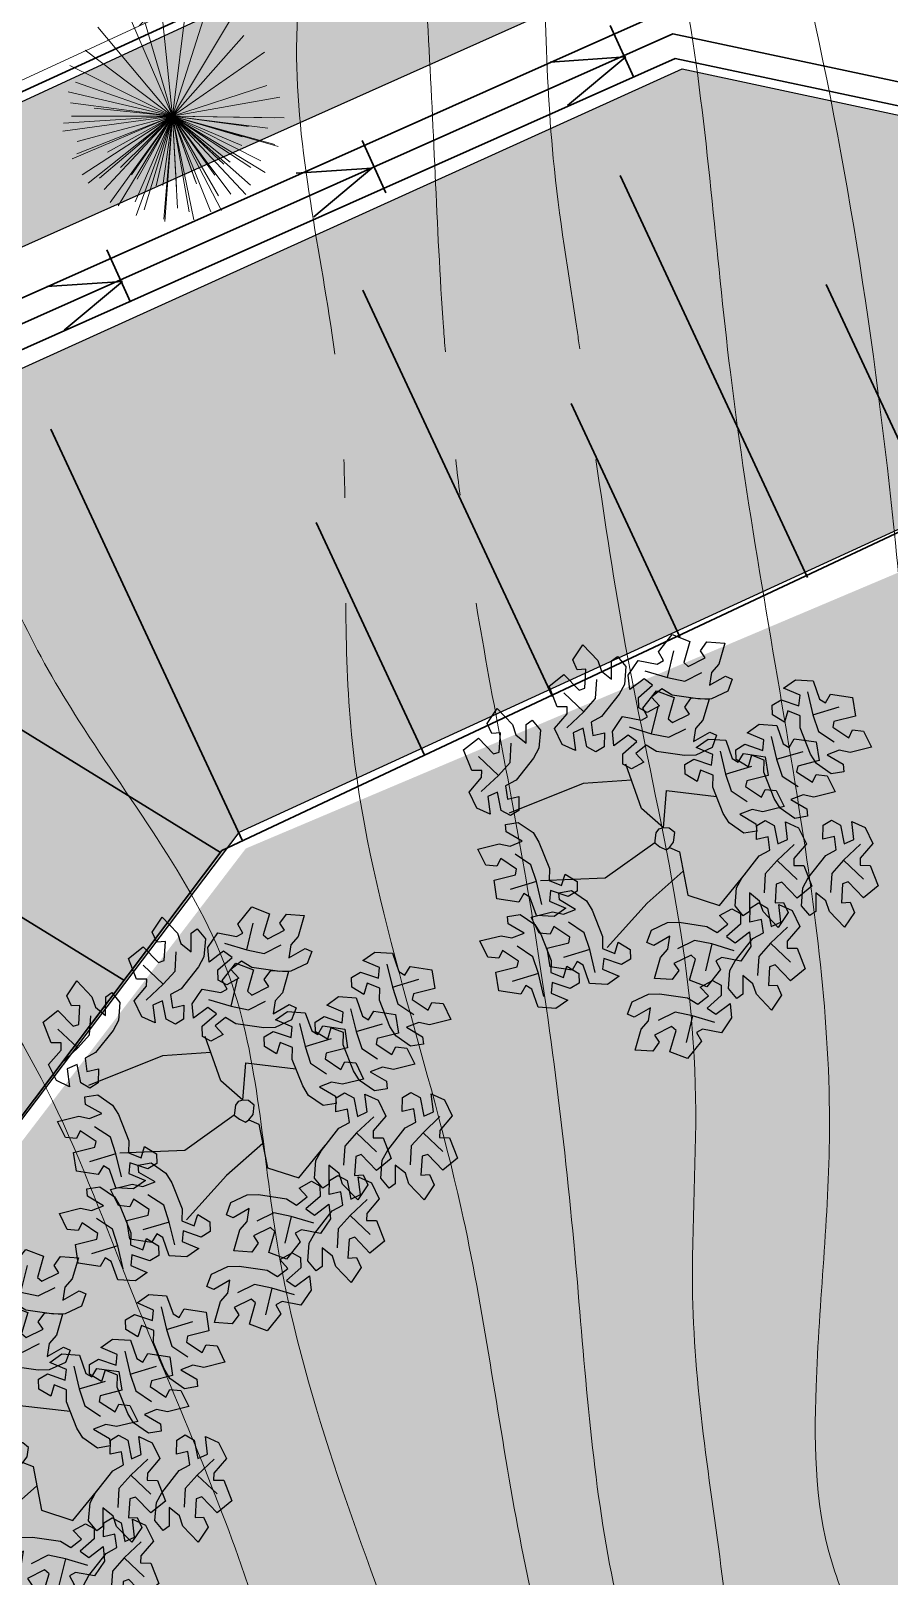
# Model space of a CAD drawing. Header units: millimetres. Extents: x 5637 to 6048, y 3385 to 3927.
# Drawn here: x 5953.63 to 5962.78, y 3549.55 to 3566.01 of the extents above; entities that cross this region are included whole.
import ezdxf

# ---------------------------------------------------------------- set-up
doc = ezdxf.new("R2010")
doc.units = ezdxf.units.MM
doc.layers.add('Contour Lines', color=253, linetype='Continuous')
doc.layers.add('dr', color=7, linetype='Continuous', lineweight=30, true_color=0x424d8a)
for name, color, linetype, lineweight in [('hatch', 253, 'Continuous', 13), ('project gr', 250, 'Continuous', 30), ('road', 19, 'Continuous', 30), ('trees new', 7, 'Continuous', 20)]:
    doc.layers.add(name, color=color, linetype=linetype, lineweight=lineweight)
doc.layers.add('plants1', color=7, linetype='Continuous', true_color=0x89ee5d)
doc.styles.get("Standard").update_dxf_attribs({"font": 'arial.ttf'})
pattern_1 = [(45, (2816.3681, -1263.7476), (-0.265165043, 0.265165043), []), (135, (2816.3681, -1263.7476), (-0.79549513, 0.265165043), [0.9375, -0.5625])]

# ---------------------------------------------------------------- blocks, each defined once
blk = doc.blocks.new('212')
at = {"color": 48, "linetype": 'Continuous'}
for p, q in [((2813.16, 4856.989), (2813.307, 4857.173)), ((2813.307, 4857.173), (2813.495, 4857.1)), ((2812.246, 4856.905), (2812.352, 4857.064)), ((2812.352, 4857.064), (2812.514, 4856.895)), ((2813.255, 4856.716), (2813.323, 4857.001)), ((2813.495, 4857.1), (2813.43, 4856.875)), ((2813.608, 4857), (2813.677, 4857.096)), ((2813.658, 4856.924), (2813.608, 4857)), ((2813.677, 4857.096), (2813.867, 4857.083)), ((2813.867, 4857.083), (2813.802, 4856.858)), ((2812.295, 4856.797), (2812.246, 4856.905)), ((2812.514, 4856.895), (2812.551, 4856.783)), ((2812.66, 4856.894), (2812.725, 4856.94)), ((2812.66, 4856.696), (2812.66, 4856.894)), ((2812.725, 4856.94), (2812.813, 4856.833)), ((2812.813, 4856.833), (2812.797, 4856.642)), ((2812.838, 4856.74), (2812.944, 4856.897)), ((2812.944, 4856.897), (2813.146, 4856.859)), ((2813.146, 4856.859), (2813.212, 4856.895)), ((2813.212, 4856.895), (2813.16, 4856.989)), ((2813.16, 4856.989), (2813.16, 4856.989)), ((2813.43, 4856.875), (2813.477, 4856.833)), ((2813.477, 4856.833), (2813.658, 4856.924)), ((2813.802, 4856.858), (2813.724, 4856.77)), ((2811.994, 4856.623), (2812.151, 4856.749)), ((2812.151, 4856.749), (2812.314, 4856.581)), ((2812.386, 4856.803), (2812.295, 4856.797)), ((2812.374, 4856.601), (2812.386, 4856.803)), ((2812.49, 4856.49), (2812.502, 4856.693)), ((2812.551, 4856.783), (2812.66, 4856.696)), ((2812.853, 4856.586), (2812.838, 4856.74)), ((2813.006, 4856.701), (2812.853, 4856.586)), ((2813.098, 4856.635), (2813.006, 4856.701)), ((2813.015, 4856.787), (2813.255, 4856.716)), ((2813.255, 4856.716), (2813.44, 4856.678)), ((2813.44, 4856.678), (2813.621, 4856.768)), ((2813.724, 4856.77), (2813.703, 4856.632)), ((2813.703, 4856.632), (2813.875, 4856.731)), ((2813.875, 4856.731), (2813.947, 4856.699)), ((2813.947, 4856.699), (2813.899, 4856.569)), ((2814.492, 4856.602), (2814.619, 4856.692)), ((2814.619, 4856.692), (2814.808, 4856.679)), ((2814.808, 4856.679), (2814.876, 4856.485)), ((2812.08, 4856.404), (2811.994, 4856.623)), ((2812.364, 4856.35), (2812.151, 4856.551)), ((2812.314, 4856.581), (2812.374, 4856.601)), ((2812.74, 4856.536), (2812.554, 4856.3)), ((2812.797, 4856.642), (2812.74, 4856.536)), ((2812.947, 4856.502), (2813.098, 4856.635)), ((2812.949, 4856.391), (2812.947, 4856.502)), ((2812.947, 4856.502), (2812.947, 4856.502)), ((2812.992, 4856.389), (2813.139, 4856.573)), ((2813.197, 4856.594), (2813.085, 4856.506)), ((2813.085, 4856.506), (2813.171, 4856.413)), ((2813.139, 4856.573), (2813.327, 4856.501)), ((2813.307, 4856.527), (2813.197, 4856.594)), ((2813.327, 4856.501), (2813.262, 4856.276)), ((2813.605, 4856.484), (2813.307, 4856.527)), ((2813.899, 4856.569), (2813.725, 4856.487)), ((2814.669, 4856.527), (2814.492, 4856.602)), ((2814.658, 4856.414), (2814.669, 4856.527)), ((2814.748, 4856.562), (2814.806, 4856.319)), ((2814.94, 4856.446), (2814.995, 4856.538)), ((2814.995, 4856.538), (2814.995, 4856.538)), ((2814.995, 4856.538), (2815.228, 4856.503)), ((2815.228, 4856.503), (2815.259, 4856.304)), ((2811.335, 4856.226), (2811.441, 4856.385)), ((2811.441, 4856.385), (2811.603, 4856.216)), ((2812.187, 4856.402), (2812.08, 4856.404)), ((2812.08, 4856.404), (2812.08, 4856.404)), ((2812.182, 4856.178), (2812.364, 4856.35)), ((2812.186, 4856.327), (2812.187, 4856.402)), ((2812.364, 4856.35), (2812.49, 4856.49)), ((2813.04, 4856.341), (2812.949, 4856.391)), ((2813.044, 4856.296), (2812.992, 4856.389)), ((2812.992, 4856.389), (2812.992, 4856.389)), ((2813.171, 4856.413), (2813.04, 4856.341)), ((2813.087, 4856.116), (2813.155, 4856.402)), ((2813.44, 4856.4), (2813.509, 4856.497)), ((2813.49, 4856.324), (2813.44, 4856.4)), ((2813.509, 4856.497), (2813.699, 4856.484)), ((2813.725, 4856.487), (2813.605, 4856.484)), ((2813.699, 4856.484), (2813.634, 4856.259)), ((2814.371, 4856.422), (2814.467, 4856.479)), ((2814.374, 4856.318), (2814.371, 4856.422)), ((2814.467, 4856.479), (2814.467, 4856.479)), ((2814.467, 4856.479), (2814.658, 4856.414)), ((2814.539, 4856.361), (2814.502, 4856.24)), ((2814.672, 4856.308), (2814.539, 4856.361)), ((2814.806, 4856.319), (2815.087, 4856.403)), ((2814.876, 4856.485), (2814.94, 4856.446)), ((2811.384, 4856.118), (2811.335, 4856.226)), ((2811.603, 4856.216), (2811.64, 4856.104)), ((2811.749, 4856.017), (2811.75, 4856.215)), ((2811.75, 4856.215), (2811.814, 4856.261)), ((2811.814, 4856.261), (2811.902, 4856.154)), ((2812.052, 4856.172), (2812.186, 4856.327)), ((2812.135, 4856.001), (2812.052, 4856.172)), ((2812.356, 4856.174), (2812.252, 4856.127)), ((2812.395, 4855.976), (2812.356, 4856.174)), ((2812.554, 4856.3), (2812.441, 4856.239)), ((2812.441, 4856.239), (2812.461, 4856.097)), ((2812.671, 4856.141), (2812.777, 4856.298)), ((2812.777, 4856.298), (2812.979, 4856.26)), ((2812.847, 4856.188), (2813.087, 4856.116)), ((2812.979, 4856.26), (2813.044, 4856.296)), ((2813.262, 4856.276), (2813.309, 4856.234)), ((2813.309, 4856.234), (2813.49, 4856.324)), ((2813.556, 4856.171), (2813.535, 4856.033)), ((2813.634, 4856.259), (2813.556, 4856.171)), ((2814.106, 4856.127), (2814.232, 4856.217)), ((2814.232, 4856.217), (2814.421, 4856.204)), ((2814.502, 4856.24), (2814.374, 4856.318)), ((2814.421, 4856.204), (2814.489, 4856.01)), ((2814.669, 4856.18), (2814.672, 4856.308)), ((2814.78, 4855.9), (2814.669, 4856.18)), ((2814.806, 4856.319), (2814.865, 4856.14)), ((2815.031, 4856.247), (2815.019, 4856.186)), ((2815.019, 4856.186), (2815.188, 4856.074)), ((2815.259, 4856.304), (2815.031, 4856.247)), ((2811.083, 4855.944), (2811.24, 4856.07)), ((2811.24, 4856.07), (2811.403, 4855.901)), ((2811.475, 4856.124), (2811.384, 4856.118)), ((2811.463, 4855.921), (2811.475, 4856.124)), ((2811.579, 4855.811), (2811.591, 4856.014)), ((2811.64, 4856.104), (2811.749, 4856.017)), ((2811.902, 4856.154), (2811.886, 4855.963)), ((2812.252, 4856.127), (2812.276, 4855.937)), ((2812.461, 4856.097), (2812.584, 4856.126)), ((2812.584, 4856.126), (2812.581, 4855.976)), ((2812.685, 4855.986), (2812.671, 4856.141)), ((2812.838, 4856.102), (2812.685, 4855.986)), ((2812.779, 4855.903), (2812.931, 4856.035)), ((2812.931, 4856.035), (2812.838, 4856.102)), ((2813.087, 4856.116), (2813.272, 4856.078)), ((2813.272, 4856.078), (2813.453, 4856.169)), ((2813.535, 4856.033), (2813.707, 4856.132)), ((2813.562, 4855.969), (2813.689, 4856.059)), ((2813.689, 4856.059), (2813.878, 4856.046)), ((2813.707, 4856.132), (2813.779, 4856.099)), ((2813.779, 4856.099), (2813.731, 4855.969)), ((2813.878, 4856.046), (2813.946, 4855.852)), ((2814.282, 4856.052), (2814.106, 4856.127)), ((2814.271, 4855.939), (2814.282, 4856.052)), ((2814.361, 4856.087), (2814.419, 4855.844)), ((2814.489, 4856.01), (2814.553, 4855.971)), ((2814.553, 4855.971), (2814.608, 4856.063)), ((2814.608, 4856.063), (2814.608, 4856.063)), ((2814.608, 4856.063), (2814.841, 4856.028)), ((2814.841, 4856.028), (2814.872, 4855.829)), ((2814.865, 4856.14), (2815.034, 4856.028)), ((2815.188, 4856.074), (2815.228, 4856.156)), ((2815.228, 4856.156), (2815.346, 4856.144)), ((2815.346, 4856.144), (2815.43, 4855.972)), ((2811.169, 4855.725), (2811.083, 4855.944)), ((2811.453, 4855.67), (2811.24, 4855.872)), ((2811.403, 4855.901), (2811.463, 4855.921)), ((2811.829, 4855.857), (2811.643, 4855.621)), ((2811.886, 4855.963), (2811.829, 4855.857)), ((2812.276, 4855.937), (2812.135, 4856.001)), ((2812.493, 4855.922), (2812.395, 4855.976)), ((2812.395, 4855.976), (2812.395, 4855.976)), ((2812.581, 4855.976), (2812.493, 4855.922)), ((2812.781, 4855.791), (2812.779, 4855.903)), ((2812.779, 4855.903), (2812.779, 4855.903)), ((2813.029, 4855.995), (2812.917, 4855.906)), ((2812.917, 4855.906), (2813.003, 4855.814)), ((2813.139, 4855.928), (2813.029, 4855.995)), ((2813.437, 4855.885), (2813.139, 4855.928)), ((2813.557, 4855.888), (2813.437, 4855.885)), ((2813.441, 4855.789), (2813.537, 4855.846)), ((2813.537, 4855.846), (2813.537, 4855.846)), ((2813.537, 4855.846), (2813.727, 4855.781)), ((2813.731, 4855.969), (2813.557, 4855.888)), ((2813.739, 4855.894), (2813.562, 4855.969)), ((2813.727, 4855.781), (2813.739, 4855.894)), ((2813.818, 4855.929), (2813.876, 4855.686)), ((2813.946, 4855.852), (2814.01, 4855.813)), ((2813.985, 4855.946), (2814.08, 4856.004)), ((2813.987, 4855.843), (2813.985, 4855.946)), ((2814.115, 4855.765), (2813.987, 4855.843)), ((2814.01, 4855.813), (2814.065, 4855.905)), ((2814.065, 4855.905), (2814.065, 4855.905)), ((2814.065, 4855.905), (2814.298, 4855.87)), ((2814.08, 4856.004), (2814.08, 4856.004)), ((2814.08, 4856.004), (2814.271, 4855.939)), ((2814.152, 4855.886), (2814.115, 4855.765)), ((2814.285, 4855.833), (2814.152, 4855.886)), ((2814.298, 4855.87), (2814.329, 4855.671)), ((2814.419, 4855.844), (2814.701, 4855.928)), ((2814.419, 4855.844), (2814.479, 4855.665)), ((2814.843, 4855.798), (2814.78, 4855.9)), ((2815.088, 4855.94), (2814.958, 4855.89)), ((2814.958, 4855.89), (2815.129, 4855.79)), ((2815.203, 4855.916), (2815.088, 4855.94)), ((2815.43, 4855.972), (2815.203, 4855.916)), ((2811.276, 4855.723), (2811.169, 4855.725)), ((2811.169, 4855.725), (2811.169, 4855.725)), ((2811.275, 4855.648), (2811.276, 4855.723)), ((2811.453, 4855.67), (2811.579, 4855.811)), ((2812.872, 4855.742), (2812.781, 4855.791)), ((2812.978, 4855.318), (2812.811, 4855.791)), ((2813.003, 4855.814), (2812.872, 4855.742)), ((2813.444, 4855.685), (2813.441, 4855.789)), ((2813.572, 4855.607), (2813.444, 4855.685)), ((2813.609, 4855.728), (2813.572, 4855.607)), ((2813.742, 4855.675), (2813.609, 4855.728)), ((2813.876, 4855.686), (2814.157, 4855.77)), ((2813.876, 4855.686), (2813.935, 4855.507)), ((2814.282, 4855.705), (2814.285, 4855.833)), ((2814.393, 4855.425), (2814.282, 4855.705)), ((2814.645, 4855.772), (2814.632, 4855.711)), ((2814.632, 4855.711), (2814.801, 4855.599)), ((2814.872, 4855.829), (2814.645, 4855.772)), ((2814.801, 4855.599), (2814.842, 4855.681)), ((2814.842, 4855.681), (2814.959, 4855.669)), ((2815, 4855.688), (2814.843, 4855.798)), ((2815.137, 4855.711), (2815, 4855.688)), ((2815.129, 4855.79), (2815.137, 4855.711)), ((2811.141, 4855.492), (2811.275, 4855.648)), ((2811.271, 4855.499), (2811.453, 4855.67)), ((2811.643, 4855.621), (2811.53, 4855.56)), ((2811.53, 4855.56), (2811.55, 4855.418)), ((2812.357, 4855.587), (2811.568, 4855.27)), ((2812.872, 4855.62), (2812.357, 4855.587)), ((2813.739, 4855.547), (2813.742, 4855.675)), ((2813.85, 4855.267), (2813.739, 4855.547)), ((2814.101, 4855.614), (2814.089, 4855.553)), ((2814.089, 4855.553), (2814.258, 4855.441)), ((2814.329, 4855.671), (2814.101, 4855.614)), ((2814.258, 4855.441), (2814.298, 4855.523)), ((2814.298, 4855.523), (2814.416, 4855.511)), ((2814.416, 4855.511), (2814.5, 4855.339)), ((2814.479, 4855.665), (2814.648, 4855.553)), ((2814.959, 4855.669), (2815.044, 4855.497)), ((2811.224, 4855.322), (2811.141, 4855.492)), ((2811.445, 4855.494), (2811.341, 4855.448)), ((2811.341, 4855.448), (2811.365, 4855.257)), ((2811.484, 4855.297), (2811.445, 4855.494)), ((2811.55, 4855.418), (2811.673, 4855.447)), ((2811.673, 4855.447), (2811.67, 4855.297)), ((2813.213, 4855.112), (2813.244, 4855.51)), ((2813.244, 4855.51), (2813.778, 4855.448)), ((2813.935, 4855.507), (2814.104, 4855.395)), ((2814.456, 4855.323), (2814.393, 4855.425)), ((2814.701, 4855.465), (2814.571, 4855.415)), ((2814.571, 4855.415), (2814.743, 4855.315)), ((2814.817, 4855.441), (2814.701, 4855.465)), ((2815.044, 4855.497), (2814.817, 4855.441)), ((2811.365, 4855.257), (2811.224, 4855.322)), ((2811.582, 4855.243), (2811.484, 4855.297)), ((2811.484, 4855.297), (2811.484, 4855.297)), ((2811.67, 4855.297), (2811.582, 4855.243)), ((2813.913, 4855.165), (2813.85, 4855.267)), ((2814.158, 4855.307), (2814.028, 4855.257)), ((2814.028, 4855.257), (2814.199, 4855.157)), ((2814.273, 4855.284), (2814.158, 4855.307)), ((2814.208, 4855.138), (2814.296, 4855.192)), ((2814.5, 4855.339), (2814.273, 4855.284)), ((2814.296, 4855.192), (2814.394, 4855.138)), ((2814.614, 4855.213), (2814.456, 4855.323)), ((2814.75, 4855.236), (2814.614, 4855.213)), ((2814.743, 4855.315), (2814.75, 4855.236)), ((2814.915, 4855.141), (2815.004, 4855.195)), ((2815.004, 4855.195), (2815.101, 4855.141)), ((2811.529, 4855.148), (2811.665, 4855.171)), ((2811.536, 4855.069), (2811.529, 4855.148)), ((2811.708, 4854.97), (2811.536, 4855.069)), ((2811.665, 4855.171), (2811.823, 4855.062)), ((2811.823, 4855.062), (2811.886, 4854.959)), ((2813.133, 4855.059), (2813.122, 4854.977)), ((2813.162, 4855.099), (2813.133, 4855.059)), ((2813.213, 4855.112), (2813.162, 4855.099)), ((2813.274, 4855.111), (2813.213, 4855.112)), ((2813.334, 4855.062), (2813.274, 4855.111)), ((2813.321, 4854.962), (2813.334, 4855.062)), ((2814.07, 4855.055), (2813.913, 4855.165)), ((2814.207, 4855.079), (2814.07, 4855.055)), ((2814.199, 4855.157), (2814.207, 4855.079)), ((2814.205, 4854.989), (2814.208, 4855.138)), ((2814.328, 4855.017), (2814.205, 4854.989)), ((2814.348, 4854.876), (2814.328, 4855.017)), ((2814.394, 4855.138), (2814.394, 4855.138)), ((2814.394, 4855.138), (2814.433, 4854.941)), ((2814.537, 4854.988), (2814.513, 4855.178)), ((2814.513, 4855.178), (2814.654, 4855.113)), ((2814.654, 4855.113), (2814.737, 4854.943)), ((2814.912, 4854.991), (2814.915, 4855.141)), ((2815.035, 4855.02), (2814.912, 4854.991)), ((2815.056, 4854.878), (2815.035, 4855.02)), ((2815.101, 4855.141), (2815.101, 4855.141)), ((2815.101, 4855.141), (2815.14, 4854.943)), ((2815.244, 4854.99), (2815.221, 4855.18)), ((2815.221, 4855.18), (2815.362, 4855.116)), ((2815.362, 4855.116), (2815.445, 4854.945)), ((2811.235, 4854.887), (2811.463, 4854.943)), ((2811.32, 4854.715), (2811.235, 4854.887)), ((2811.463, 4854.943), (2811.578, 4854.919)), ((2811.578, 4854.919), (2811.708, 4854.97)), ((2811.886, 4854.959), (2811.997, 4854.679)), ((2813.121, 4854.953), (2812.593, 4854.577)), ((2813.122, 4854.977), (2813.121, 4854.953)), ((2813.121, 4854.953), (2813.175, 4854.911)), ((2813.175, 4854.911), (2813.241, 4854.88)), ((2813.241, 4854.88), (2813.276, 4854.903)), ((2813.276, 4854.903), (2813.321, 4854.962)), ((2813.276, 4854.903), (2813.384, 4854.859)), ((2813.384, 4854.859), (2813.474, 4854.394)), ((2814.235, 4854.814), (2814.348, 4854.876)), ((2814.607, 4854.937), (2814.425, 4854.765)), ((2814.433, 4854.941), (2814.537, 4854.988)), ((2814.737, 4854.943), (2814.603, 4854.787)), ((2814.943, 4854.817), (2815.056, 4854.878)), ((2815.314, 4854.939), (2815.133, 4854.767)), ((2815.14, 4854.943), (2815.244, 4854.99)), ((2815.445, 4854.945), (2815.311, 4854.789)), ((2811.438, 4854.704), (2811.32, 4854.715)), ((2811.478, 4854.785), (2811.438, 4854.704)), ((2811.647, 4854.674), (2811.478, 4854.785)), ((2811.801, 4854.719), (2811.632, 4854.831)), ((2811.86, 4854.54), (2811.801, 4854.719)), ((2814.049, 4854.578), (2814.235, 4854.814)), ((2814.425, 4854.765), (2814.299, 4854.624)), ((2814.425, 4854.765), (2814.638, 4854.563)), ((2814.603, 4854.787), (2814.602, 4854.712)), ((2814.602, 4854.712), (2814.709, 4854.711)), ((2814.709, 4854.711), (2814.709, 4854.711)), ((2814.709, 4854.711), (2814.795, 4854.491)), ((2814.757, 4854.58), (2814.943, 4854.817)), ((2815.133, 4854.767), (2815.007, 4854.626)), ((2815.133, 4854.767), (2815.345, 4854.566)), ((2815.311, 4854.789), (2815.309, 4854.715)), ((2815.309, 4854.715), (2815.416, 4854.713)), ((2815.416, 4854.713), (2815.416, 4854.713)), ((2815.416, 4854.713), (2815.502, 4854.494)), ((2811.407, 4854.556), (2811.635, 4854.612)), ((2811.438, 4854.357), (2811.407, 4854.556)), ((2811.86, 4854.54), (2811.579, 4854.456)), ((2811.635, 4854.612), (2811.647, 4854.674)), ((2811.918, 4854.297), (2811.86, 4854.54)), ((2812.593, 4854.577), (2811.902, 4854.548)), ((2811.997, 4854.679), (2811.994, 4854.551)), ((2811.994, 4854.551), (2812.127, 4854.498)), ((2812.127, 4854.498), (2812.164, 4854.619)), ((2812.164, 4854.619), (2812.292, 4854.541)), ((2812.292, 4854.541), (2812.294, 4854.438)), ((2813.424, 4854.652), (2813.038, 4854.309)), ((2813.809, 4854.284), (2814.091, 4854.631)), ((2813.992, 4854.472), (2814.049, 4854.578)), ((2814.299, 4854.624), (2814.287, 4854.422)), ((2814.475, 4854.534), (2814.416, 4854.514)), ((2814.638, 4854.365), (2814.475, 4854.534)), ((2814.699, 4854.475), (2814.757, 4854.58)), ((2815.007, 4854.626), (2814.995, 4854.424)), ((2815.183, 4854.536), (2815.123, 4854.516)), ((2815.345, 4854.367), (2815.183, 4854.536)), ((2811.726, 4854.413), (2811.671, 4854.321)), ((2811.79, 4854.374), (2811.726, 4854.413)), ((2811.858, 4854.18), (2811.79, 4854.374)), ((2812.008, 4854.445), (2811.997, 4854.332)), ((2812.199, 4854.38), (2812.008, 4854.445)), ((2812.097, 4854.422), (2812.234, 4854.446)), ((2812.105, 4854.344), (2812.097, 4854.422)), ((2812.294, 4854.438), (2812.199, 4854.38)), ((2812.199, 4854.38), (2812.199, 4854.38)), ((2812.234, 4854.446), (2812.391, 4854.336)), ((2813.474, 4854.394), (2813.809, 4854.284)), ((2813.976, 4854.281), (2813.992, 4854.472)), ((2814.238, 4854.331), (2814.129, 4854.419)), ((2814.129, 4854.419), (2814.129, 4854.22)), ((2814.416, 4854.514), (2814.403, 4854.312)), ((2814.795, 4854.491), (2814.638, 4854.365)), ((2814.683, 4854.283), (2814.699, 4854.475)), ((2814.945, 4854.334), (2814.836, 4854.421)), ((2814.836, 4854.421), (2814.836, 4854.223)), ((2815.123, 4854.516), (2815.111, 4854.314)), ((2815.502, 4854.494), (2815.345, 4854.367)), ((2811.671, 4854.321), (2811.438, 4854.357)), ((2811.671, 4854.321), (2811.671, 4854.321)), ((2811.803, 4854.162), (2812.031, 4854.217)), ((2811.997, 4854.332), (2812.173, 4854.257)), ((2812.031, 4854.217), (2812.146, 4854.194)), ((2812.173, 4854.257), (2812.047, 4854.167)), ((2812.276, 4854.244), (2812.105, 4854.344)), ((2812.146, 4854.194), (2812.276, 4854.244)), ((2812.391, 4854.336), (2812.454, 4854.234)), ((2812.454, 4854.234), (2812.565, 4853.954)), ((2813.038, 4854.309), (2812.612, 4853.837)), ((2813.812, 4854.177), (2813.943, 4854.249)), ((2813.943, 4854.249), (2814.034, 4854.2)), ((2814.064, 4854.174), (2813.976, 4854.281)), ((2814.034, 4854.2), (2814.036, 4854.088)), ((2814.129, 4854.22), (2814.064, 4854.174)), ((2814.134, 4854.108), (2814.137, 4854.258)), ((2814.137, 4854.258), (2814.226, 4854.312)), ((2814.226, 4854.312), (2814.323, 4854.257)), ((2814.275, 4854.22), (2814.238, 4854.331)), ((2814.437, 4854.051), (2814.275, 4854.22)), ((2814.323, 4854.257), (2814.323, 4854.257)), ((2814.323, 4854.257), (2814.362, 4854.06)), ((2814.403, 4854.312), (2814.494, 4854.317)), ((2814.543, 4854.21), (2814.437, 4854.051)), ((2814.466, 4854.107), (2814.443, 4854.297)), ((2814.443, 4854.297), (2814.584, 4854.233)), ((2814.494, 4854.317), (2814.543, 4854.21)), ((2814.584, 4854.233), (2814.667, 4854.062)), ((2814.772, 4854.177), (2814.683, 4854.283)), ((2814.836, 4854.223), (2814.772, 4854.177)), ((2814.982, 4854.222), (2814.945, 4854.334)), ((2815.144, 4854.053), (2814.982, 4854.222)), ((2815.111, 4854.314), (2815.202, 4854.32)), ((2815.251, 4854.212), (2815.144, 4854.053)), ((2815.202, 4854.32), (2815.251, 4854.212)), ((2811.549, 4854.168), (2811.686, 4854.191)), ((2811.557, 4854.089), (2811.549, 4854.168)), ((2811.728, 4853.989), (2811.557, 4854.089)), ((2811.686, 4854.191), (2811.843, 4854.082)), ((2811.888, 4853.99), (2811.803, 4854.162)), ((2811.843, 4854.082), (2811.906, 4853.979)), ((2812.047, 4854.167), (2811.858, 4854.18)), ((2812.046, 4854.06), (2812.006, 4853.978)), ((2812.215, 4853.948), (2812.046, 4854.06)), ((2812.369, 4853.994), (2812.2, 4854.106)), ((2813.085, 4854.022), (2813.258, 4854.104)), ((2813.258, 4854.104), (2813.379, 4854.107)), ((2813.379, 4854.107), (2813.676, 4854.063)), ((2813.676, 4854.063), (2813.786, 4853.996)), ((2813.786, 4853.996), (2813.899, 4854.085)), ((2813.899, 4854.085), (2813.812, 4854.177)), ((2814.036, 4854.088), (2813.885, 4853.956)), ((2814.036, 4854.088), (2814.036, 4854.088)), ((2814.257, 4854.137), (2814.134, 4854.108)), ((2814.278, 4853.995), (2814.257, 4854.137)), ((2814.536, 4854.056), (2814.355, 4853.884)), ((2814.362, 4854.06), (2814.466, 4854.107)), ((2814.667, 4854.062), (2814.533, 4853.906)), ((2811.256, 4853.907), (2811.483, 4853.963)), ((2811.34, 4853.735), (2811.256, 4853.907)), ((2811.483, 4853.963), (2811.598, 4853.939)), ((2811.598, 4853.939), (2811.728, 4853.989)), ((2812.006, 4853.978), (2811.888, 4853.99)), ((2811.906, 4853.979), (2812.017, 4853.699)), ((2811.975, 4853.83), (2812.203, 4853.887)), ((2812.203, 4853.887), (2812.215, 4853.948)), ((2812.428, 4853.815), (2812.369, 4853.994)), ((2812.565, 4853.954), (2812.562, 4853.826)), ((2812.695, 4853.773), (2812.732, 4853.894)), ((2812.732, 4853.894), (2812.86, 4853.816)), ((2813.037, 4853.892), (2813.085, 4854.022)), ((2813.109, 4853.859), (2813.037, 4853.892)), ((2813.281, 4853.958), (2813.109, 4853.859)), ((2813.259, 4853.82), (2813.281, 4853.958)), ((2813.544, 4853.913), (2813.362, 4853.823)), ((2813.729, 4853.875), (2813.544, 4853.913)), ((2813.729, 4853.875), (2813.66, 4853.589)), ((2813.968, 4853.803), (2813.729, 4853.875)), ((2813.885, 4853.956), (2813.977, 4853.889)), ((2813.977, 4853.889), (2814.13, 4854.005)), ((2813.979, 4853.697), (2814.165, 4853.933)), ((2814.13, 4854.005), (2814.145, 4853.85)), ((2814.165, 4853.933), (2814.278, 4853.995)), ((2814.355, 4853.884), (2814.229, 4853.743)), ((2814.355, 4853.884), (2814.568, 4853.682)), ((2814.533, 4853.906), (2814.531, 4853.832)), ((2811.458, 4853.724), (2811.34, 4853.735)), ((2811.498, 4853.805), (2811.458, 4853.724)), ((2811.667, 4853.693), (2811.498, 4853.805)), ((2811.821, 4853.739), (2811.652, 4853.851)), ((2811.88, 4853.56), (2811.821, 4853.739)), ((2812.006, 4853.631), (2811.975, 4853.83)), ((2812.017, 4853.699), (2812.014, 4853.571)), ((2812.428, 4853.815), (2812.147, 4853.731)), ((2812.486, 4853.572), (2812.428, 4853.815)), ((2812.562, 4853.826), (2812.695, 4853.773)), ((2812.576, 4853.72), (2812.565, 4853.607)), ((2812.767, 4853.655), (2812.576, 4853.72)), ((2812.863, 4853.712), (2812.767, 4853.655)), ((2812.86, 4853.816), (2812.863, 4853.712)), ((2813.116, 4853.507), (2813.181, 4853.732)), ((2813.181, 4853.732), (2813.259, 4853.82)), ((2813.507, 4853.757), (2813.325, 4853.667)), ((2813.489, 4853.49), (2813.554, 4853.715)), ((2813.554, 4853.715), (2813.507, 4853.757)), ((2813.837, 4853.731), (2813.771, 4853.695)), ((2814.039, 4853.693), (2813.837, 4853.731)), ((2814.145, 4853.85), (2814.039, 4853.693)), ((2814.229, 4853.743), (2814.217, 4853.541)), ((2814.531, 4853.832), (2814.638, 4853.83)), ((2814.638, 4853.83), (2814.638, 4853.83)), ((2814.638, 4853.83), (2814.724, 4853.611)), ((2811.427, 4853.575), (2811.655, 4853.632)), ((2811.458, 4853.376), (2811.427, 4853.575)), ((2811.88, 4853.56), (2811.599, 4853.476)), ((2811.655, 4853.632), (2811.667, 4853.693)), ((2811.938, 4853.317), (2811.88, 4853.56)), ((2812.239, 4853.596), (2812.006, 4853.631)), ((2812.014, 4853.571), (2812.147, 4853.518)), ((2812.147, 4853.518), (2812.184, 4853.639)), ((2812.184, 4853.639), (2812.312, 4853.561)), ((2812.294, 4853.688), (2812.239, 4853.596)), ((2812.239, 4853.596), (2812.239, 4853.596)), ((2812.358, 4853.649), (2812.294, 4853.688)), ((2812.312, 4853.561), (2812.315, 4853.458)), ((2812.426, 4853.455), (2812.358, 4853.649)), ((2812.565, 4853.607), (2812.742, 4853.532)), ((2812.767, 4853.655), (2812.767, 4853.655)), ((2813.376, 4853.591), (2813.307, 4853.495)), ((2813.325, 4853.667), (2813.376, 4853.591)), ((2813.823, 4853.602), (2813.676, 4853.418)), ((2813.771, 4853.695), (2813.823, 4853.602)), ((2813.823, 4853.602), (2813.823, 4853.602)), ((2813.905, 4853.4), (2813.921, 4853.591)), ((2813.921, 4853.591), (2813.979, 4853.697)), ((2814.167, 4853.45), (2814.058, 4853.538)), ((2814.058, 4853.538), (2814.058, 4853.34)), ((2814.345, 4853.633), (2814.333, 4853.431)), ((2814.405, 4853.653), (2814.345, 4853.633)), ((2814.567, 4853.484), (2814.405, 4853.653)), ((2814.724, 4853.611), (2814.567, 4853.484)), ((2811.691, 4853.341), (2811.458, 4853.376)), ((2811.746, 4853.433), (2811.691, 4853.341)), ((2811.81, 4853.394), (2811.746, 4853.433)), ((2811.878, 4853.2), (2811.81, 4853.394)), ((2812.028, 4853.465), (2812.017, 4853.352)), ((2812.219, 4853.4), (2812.028, 4853.465)), ((2812.315, 4853.458), (2812.219, 4853.4)), ((2812.219, 4853.4), (2812.219, 4853.4)), ((2812.615, 4853.442), (2812.426, 4853.455)), ((2812.742, 4853.532), (2812.615, 4853.442)), ((2813.307, 4853.495), (2813.116, 4853.507)), ((2813.676, 4853.418), (2813.489, 4853.49)), ((2813.606, 4853.414), (2813.737, 4853.486)), ((2813.692, 4853.321), (2813.606, 4853.414)), ((2813.737, 4853.486), (2813.828, 4853.436)), ((2813.828, 4853.436), (2813.83, 4853.325)), ((2813.994, 4853.294), (2813.905, 4853.4)), ((2814.204, 4853.339), (2814.167, 4853.45)), ((2814.333, 4853.431), (2814.424, 4853.437)), ((2814.424, 4853.437), (2814.473, 4853.329)), ((2811.691, 4853.341), (2811.691, 4853.341)), ((2812.017, 4853.352), (2812.194, 4853.277)), ((2812.194, 4853.277), (2812.067, 4853.187)), ((2812.83, 4853.128), (2812.878, 4853.258)), ((2812.878, 4853.258), (2813.052, 4853.34)), ((2813.052, 4853.34), (2813.172, 4853.343)), ((2813.172, 4853.343), (2813.47, 4853.3)), ((2813.47, 4853.3), (2813.58, 4853.233)), ((2813.58, 4853.233), (2813.692, 4853.321)), ((2813.83, 4853.325), (2813.678, 4853.192)), ((2813.771, 4853.126), (2813.924, 4853.241)), ((2813.83, 4853.325), (2813.83, 4853.325)), ((2813.924, 4853.241), (2813.939, 4853.087)), ((2814.058, 4853.34), (2813.994, 4853.294)), ((2814.366, 4853.17), (2814.204, 4853.339)), ((2814.473, 4853.329), (2814.366, 4853.17)), ((2812.067, 4853.187), (2811.878, 4853.2)), ((2812.902, 4853.095), (2812.83, 4853.128)), ((2813.074, 4853.194), (2812.902, 4853.095)), ((2812.975, 4852.968), (2813.053, 4853.056)), ((2813.053, 4853.056), (2813.074, 4853.194)), ((2813.337, 4853.149), (2813.156, 4853.059)), ((2813.522, 4853.111), (2813.337, 4853.149)), ((2813.522, 4853.111), (2813.454, 4852.826)), ((2813.762, 4853.04), (2813.522, 4853.111)), ((2813.678, 4853.192), (2813.771, 4853.126)), ((2813.939, 4853.087), (2813.832, 4852.929)), ((2812.91, 4852.744), (2812.975, 4852.968)), ((2813.3, 4852.994), (2813.119, 4852.903)), ((2813.119, 4852.903), (2813.169, 4852.827)), ((2813.282, 4852.727), (2813.347, 4852.952)), ((2813.347, 4852.952), (2813.3, 4852.994)), ((2813.63, 4852.967), (2813.565, 4852.932)), ((2813.565, 4852.932), (2813.617, 4852.838)), ((2813.832, 4852.929), (2813.63, 4852.967)), ((2813.1, 4852.731), (2812.91, 4852.744)), ((2813.169, 4852.827), (2813.1, 4852.731)), ((2813.47, 4852.654), (2813.282, 4852.727)), ((2813.617, 4852.838), (2813.47, 4852.654)), ((2813.617, 4852.838), (2813.617, 4852.838))]:
    blk.add_line(p, q, dxfattribs=at)
at = {"layer": 'plants1', "color": 48, "linetype": 'Continuous'}
blk.add_line((2813.213, 4855.112), (2812.978, 4855.318), dxfattribs=at)
blk = doc.blocks.new('LCCNDP03')
at = {"color": 0}
for p in [(-0.0942, 0.5129), (0.1198, 0.4961), (0.0008, 0.49), (-0.2952, 0.4376), (-0.1995, 0.457), (0.1962, 0.4352), (-0.3153, 0.3611), (0.3067, 0.3904), (-0.4456, 0.2845), (0.3595, 0.2487), (0.4314, 0.2157), (-0.4706, 0.1679), (-0.5172, 0.0821), (0.4765, 0.1311), (0.4339, 0.1181), (-0.4715, 0.0176), (0.4194, 0.065), (0.3339, 0.0487), (0.4706, 0.0046), (-0.4906, -0.0341), (-0.4713, -0.1762), (-0.4677, -0.0781), (-0.4628, -0.2111), (-0.446, -0.1349), (-0.3883, -0.2377), (-0.3873, -0.3189), (-0.3743, -0.291), (-0.357, -0.0707), (-0.3234, -0.3743), (-0.2864, -0.4035), (-0.2446, -0.367), (-0.2439, -0.2444), (-0.2094, -0.4093), (-0.1672, -0.2944), (-0.1671, -0.4591), (-0.128, -0.4633), (-0.1109, -0.312), (-0.0802, -0.3228), (-0.0597, -0.4233), (-0.0375, -0.4819), (-0.0099, -0.4468), (0.488, 0), (0.3186, -0.0048), (0.0382, -0.317), (0.1755, -0.2585), (0.1867, -0.3966), (0.1317, -0.3963), (0.0867, -0.4614), (0.2752, -0.1475), (0.3437, -0.2679), (0.2937, -0.2909), (0.2804, -0.3689), (0.4316, -0.0849), (0.396, -0.1269), (0.4169, -0.2032), (0.0112, -0.3278), (0.1007, -0.3089), (0.1824, -0.2675), (0.0936, -0.4704), (0.2505, -0.2064), (0.2172, -0.4253), (0.3005, -0.1297), (0.325, -0.3498), (0.329, -0.0427), (0.4096, -0.2489), (0.4652, -0.1296)]:
    blk.add_line(p, (-0.009, -0.0059), dxfattribs=at)
at = {"color": 0, "flags": 1}
for tag, p in [('SIZE', (0, 0)), ('ITEM', (0, -0.0701))]:
    blk.add_attdef(tag, p, '', height=0.0409, dxfattribs=at)

msp = doc.modelspace()

# ---------------------------------------------------------------- hatches: boundary and pattern name
at = {"layer": 'hatch'}
h = msp.add_hatch(dxfattribs=at)
h.set_pattern_fill('ANSI31', color=256, scale=8, style=0)
h.set_pattern_definition([(45, (2816.3681, -1263.7476), (-0.70710678, 0.70710678), [])])
edge = h.paths.add_edge_path()
edge.add_arc((5888.219, 3544.252), 5.1, 222.2097, 295.0107)
edge.add_line((5890.375, 3539.63), (5962.724, 3573.369))
edge.add_arc((5959.301, 3580.71), 8.1, 295.001, 379.152)
edge.add_line((5966.953, 3583.367), (5974.952, 3569.541))
edge.add_arc((5969.707, 3565.844), 6.417, 35.1771, 121.8211)
edge.add_line((5966.324, 3571.297), (5964.182, 3570.41))
edge.add_line((5964.182, 3570.41), (5950.36, 3564.025))
edge.add_line((5950.36, 3564.025), (5941.02, 3551.651))
edge.add_line((5941.02, 3551.651), (5918.251, 3541.464))
edge.add_line((5918.251, 3541.464), (5903.787, 3542.209))
edge.add_line((5903.787, 3542.209), (5887.478, 3534.62))
edge.add_line((5887.478, 3534.62), (5884.441, 3540.825))
at = {"layer": 'plants1'}
h = msp.add_hatch(dxfattribs=at)
h.set_pattern_fill('ANSI38', color=256, scale=3, style=0)
h.set_pattern_definition(pattern_1)
edge = h.paths.add_edge_path()
edge.add_line((5867.34, 3539.402), (5867.92, 3539.013))
edge.add_line((5867.92, 3539.013), (5868.308, 3538.645))
edge.add_line((5868.308, 3538.645), (5868.752, 3538.148))
edge.add_line((5868.752, 3538.148), (5869.041, 3537.742))
edge.add_line((5869.041, 3537.742), (5873.636, 3527.954))
edge.add_line((5873.636, 3527.954), (5903.83, 3542.008))
edge.add_line((5903.83, 3542.008), (5918.292, 3541.262))
edge.add_line((5918.292, 3541.262), (5941.162, 3551.495))
edge.add_line((5941.162, 3551.495), (5950.483, 3563.852))
edge.add_line((5950.483, 3563.852), (5964.275, 3570.231))
edge.add_line((5964.275, 3570.231), (5965.741, 3570.87))
edge.add_arc((5969.427, 3564.866), 7.045, 27.8009, 121.5464, ccw=False)
edge.add_arc((5969.675, 3565.205), 6.671, -45.7784, 26.2211, ccw=False)
edge.add_line((5974.327, 3560.424), (5968.693, 3565.053))
edge.add_line((5968.693, 3565.053), (5960.295, 3566.736))
edge.add_line((5960.295, 3566.736), (5952.863, 3563.409))
edge.add_line((5952.863, 3563.409), (5951.176, 3562.582))
edge.add_line((5951.176, 3562.582), (5942, 3550.445))
edge.add_line((5942, 3550.445), (5918.535, 3539.942))
edge.add_line((5918.535, 3539.942), (5904.708, 3540.697))
edge.add_line((5904.708, 3540.697), (5873.015, 3526.282))
edge.add_line((5873.015, 3526.282), (5867.474, 3538.114))
edge.add_line((5867.474, 3538.114), (5850.757, 3543.697))
edge.add_line((5850.757, 3543.697), (5843.662, 3553.614))
edge.add_arc((5860.091, 3565.369), 20.202, 201.3953, 215.5839, ccw=False)
edge.add_line((5841.281, 3557.999), (5825.633, 3591.334))
edge.add_line((5825.633, 3591.334), (5826.243, 3603.828))
edge.add_line((5826.243, 3603.828), (5807.932, 3643.213))
edge.add_line((5807.932, 3643.213), (5807.544, 3643.019))
edge.add_line((5807.544, 3643.019), (5797.983, 3663.178))
edge.add_line((5797.983, 3663.178), (5798.221, 3663.231))
edge.add_line((5798.221, 3663.231), (5798.431, 3663.244))
edge.add_arc((5796.471, 3658.681), 4.965, 43.2819, 66.7604, ccw=False)
edge.add_arc((5798.419, 3659.931), 2.724, 20.3316, 52.2783, ccw=False)
edge.add_line((5800.974, 3660.877), (5827.02, 3605.063))
edge.add_arc((5822.581, 3602.992), 4.898, -5.6385, 25.0165, ccw=False)
edge.add_line((5827.456, 3602.511), (5827.027, 3592.341))
edge.add_arc((5831.442, 3591.753), 4.454, 172.4152, 196.7576)
edge.add_line((5827.177, 3590.469), (5842.181, 3557.926))
edge.add_line((5842.181, 3557.926), (5843.932, 3555.588))
edge.add_line((5843.932, 3555.588), (5844.458, 3554.733))
edge.add_line((5844.458, 3554.733), (5845.512, 3553.146))
edge.add_line((5845.512, 3553.146), (5846.227, 3552.147))
edge.add_line((5846.227, 3552.147), (5850.021, 3546.975))
edge.add_arc((5853.593, 3549.596), 4.43, 216.2648, 225.9659)
edge.add_arc((5856.006, 3552.091), 7.901, 225.9659, 233.1983)
edge.add_arc((5852.865, 3547.894), 2.659, 233.1983, 246.1025)
edge.add_arc((5864.548, 3574.26), 31.498, 246.1025, 247.3946)
edge.add_line((5852.441, 3545.182), (5866.919, 3539.623))
edge.add_line((5866.919, 3539.623), (5867.34, 3539.402))
h = msp.add_hatch(dxfattribs=at)
h.set_pattern_fill('ANSI38', color=256, scale=3, style=0)
h.set_pattern_definition(pattern_1)
edge = h.paths.add_edge_path()
edge.add_line((5725.364, 3655.929), (5797.285, 3662.691))
edge.add_line((5797.285, 3662.691), (5824.807, 3603.238))
edge.add_line((5824.807, 3603.238), (5824.228, 3590.88))
edge.add_line((5824.228, 3590.88), (5841.23, 3554.438))
edge.add_line((5841.23, 3554.438), (5849.602, 3542.469))
edge.add_line((5849.602, 3542.469), (5866.561, 3537.067))
edge.add_line((5866.561, 3537.067), (5872.441, 3524.382))
edge.add_line((5872.441, 3524.382), (5904.707, 3539.095))
edge.add_line((5904.707, 3539.095), (5918.188, 3538.464))
edge.add_line((5918.188, 3538.464), (5942.734, 3549.513))
edge.add_line((5942.734, 3549.513), (5952.304, 3561.86))
edge.add_line((5952.304, 3561.86), (5960.573, 3565.61))
edge.add_line((5960.573, 3565.61), (5967.929, 3564.035))
edge.add_line((5967.929, 3564.035), (5968.822, 3563.47))
edge.add_line((5968.822, 3563.47), (5964.54, 3561.462))
edge.add_line((5964.54, 3561.462), (5955.845, 3557.471))
edge.add_line((5955.845, 3557.471), (5946.359, 3544.948))
edge.add_line((5946.359, 3544.948), (5919.845, 3533.075))
edge.add_line((5919.845, 3533.075), (5906.098, 3533.757))
edge.add_line((5906.098, 3533.757), (5874.594, 3519.437))
edge.add_arc((5872.372, 3524.323), 5.368, 204.0277, 294.4439, ccw=False)
edge.add_line((5867.469, 3522.138), (5862.463, 3532.33))
edge.add_line((5862.463, 3532.33), (5846.443, 3537.982))
edge.add_line((5846.443, 3537.982), (5836.473, 3552.342))
edge.add_line((5836.473, 3552.342), (5835.014, 3554.644))
edge.add_line((5835.014, 3554.644), (5818.867, 3589.841))
edge.add_line((5818.867, 3589.841), (5819.521, 3602.274))
edge.add_line((5819.521, 3602.274), (5801.553, 3640.604))
edge.add_line((5801.553, 3640.604), (5788.295, 3640.187))
edge.add_line((5788.295, 3640.187), (5786.912, 3635.335))
edge.add_line((5786.912, 3635.335), (5741.72, 3631.437))
edge.add_line((5741.72, 3631.437), (5726.648, 3641.007))
edge.add_line((5726.648, 3641.007), (5725.364, 3655.929))
at = {"layer": 'plants1', "lineweight": 9, "true_color": 0x87ea5d}
h = msp.add_hatch(dxfattribs=at)
h.set_pattern_fill('GRASS', color=83, style=0)
h.set_pattern_definition([(90, (2816.3681, -1263.7476), (-0.70710678, 0.70710678), [0.1875, -1.22671356]), (45, (2816.3681, -1263.7476), (-0.70710678, 0.70710678), [0.1875, -0.8125]), (135, (2816.3681, -1263.7476), (-0.70710678, -0.70710678), [0.1875, -0.8125])])
edge = h.paths.add_edge_path()
edge.add_line((5983.543, 3551.446), (5969.641, 3562.838))
edge.add_line((5969.641, 3562.838), (5966.492, 3561.769))
edge.add_line((5966.492, 3561.769), (5955.921, 3557.3))
edge.add_line((5955.921, 3557.3), (5946.239, 3544.639))
edge.add_line((5946.239, 3544.639), (5920.217, 3532.994))
edge.add_line((5920.217, 3532.994), (5906.122, 3533.806))
edge.add_line((5906.122, 3533.806), (5874.303, 3518.906))
edge.add_arc((5872.286, 3523.588), 5.098, 205.9057, 293.3056, ccw=False)
edge.add_line((5867.7, 3521.361), (5862.632, 3531.794))
edge.add_line((5862.632, 3531.794), (5846.301, 3537.846))
edge.add_line((5846.301, 3537.846), (5835.705, 3553.19))
edge.add_line((5835.705, 3553.19), (5829.87, 3565.464))
edge.add_line((5829.87, 3565.464), (5818.952, 3589.788))
edge.add_line((5818.952, 3589.788), (5819.105, 3602.063))
edge.add_line((5819.105, 3602.063), (5812.502, 3616.946))
edge.add_line((5812.502, 3616.946), (5783.214, 3614.413))
edge.add_line((5783.214, 3614.413), (5742.277, 3610.94))
edge.add_line((5742.277, 3610.94), (5740.644, 3628.009))
edge.add_line((5740.644, 3628.009), (5728.217, 3636.089))
edge.add_line((5728.217, 3636.089), (5724.527, 3634.145))
edge.add_line((5724.527, 3634.145), (5745.964, 3596.015))
edge.add_line((5745.964, 3596.015), (5750.559, 3599.374))
edge.add_line((5750.559, 3599.374), (5769.623, 3566.839))
edge.add_line((5769.623, 3566.839), (5734.816, 3545.998))
edge.add_line((5734.816, 3545.998), (5735.197, 3544.983))
edge.add_line((5735.197, 3544.983), (5738.117, 3540.416))
edge.add_line((5738.117, 3540.416), (5741.545, 3535.468))
edge.add_line((5741.545, 3535.468), (5749.037, 3527.602))
edge.add_line((5749.037, 3527.602), (5798.599, 3480.165))
edge.add_arc((5805.583, 3474.341), 9.094, 39.829, 140.171, ccw=False)
edge.add_line((5812.566, 3480.165), (5813.836, 3478.643))
edge.add_line((5813.836, 3478.643), (5821.581, 3487.397))
edge.add_line((5821.581, 3487.397), (5830.343, 3479.658))
edge.add_line((5830.343, 3479.658), (5822.089, 3470.396))
edge.add_line((5822.089, 3470.396), (5822.851, 3469.382))
edge.add_line((5822.851, 3469.382), (5809.501, 3454.18))
edge.add_line((5809.501, 3454.18), (5804.183, 3458.066))
edge.add_line((5804.183, 3458.066), (5802.357, 3455.686))
edge.add_line((5802.357, 3455.686), (5805.85, 3451.087))
edge.add_line((5805.85, 3451.087), (5796.325, 3440.222))
edge.add_line((5796.325, 3440.222), (5784.02, 3450.626))
edge.add_line((5784.02, 3450.626), (5793.014, 3461.339))
edge.add_line((5793.014, 3461.339), (5795.526, 3459.325))
edge.add_line((5795.526, 3459.325), (5796.853, 3460.965))
edge.add_line((5796.853, 3460.965), (5791.157, 3465.936))
edge.add_line((5791.157, 3465.936), (5792.654, 3467.652))
edge.add_arc((5786.627, 3472.912), 8, 318.8869, 400.7908)
edge.add_line((5792.683, 3478.138), (5782.845, 3488.438))
edge.add_line((5782.845, 3488.438), (5763.729, 3506.991))
edge.add_line((5763.729, 3506.991), (5752.522, 3518.421))
edge.add_line((5752.522, 3518.421), (5734.816, 3536.224))
edge.add_line((5734.816, 3536.224), (5726.083, 3549.349))
edge.add_line((5726.083, 3549.349), (5715.102, 3569.233))
edge.add_line((5715.102, 3569.233), (5688.066, 3610.011))
edge.add_line((5688.066, 3610.011), (5687.669, 3609.779))
edge.add_line((5687.669, 3609.779), (5701.642, 3588.088))
edge.add_line((5701.642, 3588.088), (5696.039, 3584.445))
edge.add_line((5696.039, 3584.445), (5702.714, 3568.95))
edge.add_line((5702.714, 3568.95), (5693.954, 3563.085))
edge.add_line((5693.954, 3563.085), (5685.569, 3556.596))
edge.add_line((5685.569, 3556.596), (5723.081, 3502.397))
edge.add_line((5723.081, 3502.397), (5785.06, 3394.671))
edge.add_line((5785.06, 3394.671), (5883.788, 3413.05))
edge.add_line((5883.788, 3413.05), (5919.33, 3457.939))
edge.add_line((5919.33, 3457.939), (5966.333, 3498.085))
edge.add_line((5966.333, 3498.085), (6010.1, 3522.463))
edge.add_line((6010.1, 3522.463), (6039.964, 3496.517))
edge.add_line((6039.964, 3496.517), (6039.964, 3522.841))
edge.add_line((6039.964, 3522.841), (6037.045, 3526.909))
edge.add_line((6037.045, 3526.909), (6033.325, 3517.218))
edge.add_line((6033.325, 3517.218), (6030.351, 3517.764))
edge.add_line((6030.351, 3517.764), (6029.211, 3517.176))
edge.add_line((6029.211, 3517.176), (6022.483, 3530.585))
edge.add_line((6022.483, 3530.585), (6022.593, 3530.842))
edge.add_line((6022.593, 3530.842), (5996.701, 3552.464))
edge.add_line((5996.701, 3552.464), (5983.543, 3551.446))

# ---------------------------------------------------------------- linework, layer by layer
at = {"layer": 'Contour Lines', "lineweight": 5, "ltscale": 0.5}
for points, knots in [([(5955.769, 3582.096), (5956.04, 3581.522), (5956.825, 3579.865), (5957.183, 3576.376), (5958.144, 3572.212), (5959.145, 3568.181), (5959.089, 3565.047), (5959.372, 3563.359), (5959.473, 3562.683), (5959.482, 3562.625)], [0, 0, 0, 0, 3.788654, 10.948453, 20.752779, 29.537406, 35.691297, 39.440292, 39.791826, 39.791826, 39.791826, 39.791826]), ([(5957.185, 3582.025), (5957.22, 3581.955), (5957.615, 3581.107), (5957.832, 3579.129), (5959.244, 3576.023), (5959.206, 3571.476), (5960.722, 3566.92), (5961.026, 3562.137), (5961.783, 3558.191), (5962.274, 3554.558), (5961.957, 3551.826), (5961.996, 3549.935), (5962.404, 3549.093), (5962.523, 3548.848)], [3.139825, 3.139825, 3.139825, 3.139825, 3.616037, 8.81262, 14.757025, 23.877006, 35.496827, 43.32031, 52.491971, 59.666239, 65.101224, 69.063539, 70.682913, 70.682913, 70.682913, 70.682913]), ([(5954.599, 3579.126), (5954.76, 3578.215), (5955.089, 3576.356), (5956.612, 3573.648), (5957.171, 3570.951), (5957.673, 3568.383), (5957.905, 3565.872), (5957.953, 3563.854), (5958.041, 3562.681), (5958.048, 3562.594)], [0, 0, 0, 0, 5.515601, 11.24742, 18.398191, 21.90452, 26.958327, 33.492203, 34.017034, 34.017034, 34.017034, 34.017034]), ([(5959.653, 3577.747), (5959.681, 3577.295), (5959.824, 3574.755), (5960.648, 3571.118), (5962.131, 3565.947), (5962.833, 3561.354), (5963.151, 3556.813), (5963.394, 3553.932), (5963.351, 3552.195), (5963.499, 3551.58), (5963.54, 3551.431)], [14.885728, 14.885728, 14.885728, 14.885728, 17.599904, 30.141659, 37.109553, 49.890147, 57.90605, 64.407151, 67.287471, 68.212842, 68.212842, 68.212842, 68.212842]), ([(5966.133, 3551.276), (5965.945, 3552.118), (5965.436, 3554.393), (5965.356, 3557.88), (5964.471, 3562.195), (5964.132, 3566.615), (5962.5, 3570.931), (5961.316, 3574.521), (5960.927, 3576.786), (5960.766, 3577.747)], [0, 0, 0, 0, 5.16771, 13.966575, 20.794985, 31.580352, 40.343478, 48.349727, 54.190262, 54.190262, 54.190262, 54.190262]), ([(5961.711, 3577.747), (5962.051, 3576.388), (5962.805, 3574.009), (5964.229, 3570.314), (5965.547, 3566.818), (5966.399, 3562.997), (5966.841, 3558.978), (5966.856, 3555.428), (5967.455, 3552.576), (5968.241, 3551.602), (5968.577, 3551.185)], [19.519039, 19.519039, 19.519039, 19.519039, 27.916389, 34.443019, 43.29604, 50.289703, 57.879614, 67.4704, 71.714836, 74.895406, 74.895406, 74.895406, 74.895406]), ([(5956.491, 3566.466), (5956.476, 3566.255), (5956.402, 3564.947), (5956.725, 3563.659), (5956.871, 3562.568)], [18.162024, 18.162024, 18.162024, 18.162024, 19.426426, 26.010948, 26.010948, 26.010948, 26.010948]), ([(5959.653, 3561.446), (5959.749, 3560.782), (5960.08, 3558.56), (5960.867, 3555.632), (5960.579, 3552.185), (5961.002, 3549.804), (5961.227, 3547.511), (5962.093, 3547.037), (5962.323, 3546.911)], [42.173954, 42.173954, 42.173954, 42.173954, 46.203376, 55.655949, 60.169677, 66.605043, 70.814777, 72.34564, 72.34564, 72.34564, 72.34564]), ([(5956.986, 3559.914), (5956.99, 3559.445), (5957.046, 3557.254), (5958.244, 3554.087), (5958.74, 3550.153), (5959.423, 3547.341), (5960.39, 3545.14), (5961.173, 3544.145), (5961.557, 3543.658)], [31.315488, 31.315488, 31.315488, 31.315488, 34.127472, 44.493642, 51.19006, 57.919965, 61.787031, 65.494009, 65.494009, 65.494009, 65.494009]), ([(5958.376, 3559.914), (5958.55, 3558.864), (5959.021, 3556.574), (5959.453, 3553.151), (5959.654, 3549.725), (5960.389, 3547.383), (5961.044, 3546.263), (5961.171, 3546.046)], [39.416902, 39.416902, 39.416902, 39.416902, 45.804495, 53.433249, 60.102004, 66.37142, 67.880976, 67.880976, 67.880976, 67.880976])]:
    msp.add_open_spline(points, degree=3, knots=knots, dxfattribs=at)
for points in [[(5952.136, 3565.155), (5952.751, 3563.15), (5953.099, 3560.932), (5954.142, 3558.66), (5955.746, 3555.933), (5956.255, 3553.093), (5957.672, 3548.469), (5958.581, 3546.159), (5959.544, 3544.422), (5960.453, 3542.952)], [(5951.105, 3557.433), (5952.668, 3556.34), (5954.7, 3552.591), (5955.872, 3549.663), (5957.085, 3545.98), (5958.491, 3543.325), (5959.585, 3541.802), (5960.523, 3540.747)], [(5947.788, 3551.495), (5949.333, 3550.973), (5951.291, 3549.603), (5952.77, 3547.559), (5955.145, 3543.81), (5956.428, 3542.114), (5958.082, 3540.57), (5959.365, 3539.896)]]:
    msp.add_spline(points, degree=3, dxfattribs=at)
for points in [[(5956.966, 3561.446), (5956.971, 3561.31), (5956.975, 3561.174), (5956.977, 3561.037)], [(5958.159, 3561.446), (5958.173, 3561.319), (5958.189, 3561.191), (5958.205, 3561.064)]]:
    msp.add_open_spline(points, degree=3, dxfattribs=at)
at = {"layer": 'dr', "ltscale": 0.5}
for p, q in [((5951.873, 3561.879), (5960.499, 3565.721)), ((5960.499, 3565.721), (5968.095, 3564.105))]:
    msp.add_line(p, q, dxfattribs=at)
at = {"layer": 'dr', "color": 4, "ltscale": 0.5}
for p, q in [((5959.165, 3565.682), (5959.971, 3565.736)), ((5959.971, 3565.736), (5959.351, 3565.218)), ((5956.459, 3564.496), (5957.265, 3564.55)), ((5957.265, 3564.55), (5956.645, 3564.032)), ((5953.8, 3563.289), (5954.606, 3563.342)), ((5954.606, 3563.342), (5953.986, 3562.825))]:
    msp.add_line(p, q, dxfattribs=at)
at = {"layer": 'dr', "ltscale": 0.5}
msp.add_lwpolyline([(5872.802, 3525.638), (5895.115, 3535.984), (5899.443, 3537.915), (5904.642, 3540.156), (5918.574, 3539.444), (5931.354, 3545.127), (5940.084, 3549.036), (5942.306, 3550.036), (5951.551, 3562.283), (5960.445, 3566.244)], dxfattribs=at)
at = {"layer": 'dr', "color": 4, "ltscale": 0.5}
for points in [[(5959.804, 3566.072), (5960.056, 3565.516)], [(5872.907, 3525.412), (5895.219, 3535.757), (5899.543, 3537.686), (5904.687, 3539.903), (5918.621, 3539.192), (5931.456, 3544.899), (5940.186, 3548.808), (5942.467, 3549.834), (5951.712, 3562.081), (5960.472, 3565.983), (5968.207, 3564.336), (5983.67, 3551.708), (5997.821, 3552.829), (5997.821, 3552.829), (6024.042, 3531.411)], [(5957.163, 3564.845), (5957.415, 3564.288)], [(5954.439, 3563.679), (5954.691, 3563.122)]]:
    msp.add_lwpolyline(points, dxfattribs=at)
at = {"layer": 'hatch'}
msp.add_lwpolyline([(5884.441, 3540.825, 0.328788), (5890.375, 3539.63), (5962.724, 3573.369, 0.38462), (5966.953, 3583.367), (5974.952, 3569.541), (5974.952, 3569.541, 0.39716), (5966.324, 3571.297), (5964.182, 3570.41), (5950.36, 3564.025), (5941.02, 3551.651), (5918.251, 3541.464), (5903.787, 3542.209), (5887.478, 3534.62)], format="xyb", close=True, dxfattribs=at)
at = {"layer": 'plants1'}
msp.add_lwpolyline([(5903.83, 3542.008), (5918.292, 3541.262), (5941.162, 3551.495), (5950.483, 3563.852), (5964.275, 3570.231), (5965.741, 3570.87, -0.433493), (5975.659, 3568.152, -7.232523), (5975.659, 3568.152, -0.324918), (5974.327, 3560.424), (5968.693, 3565.053), (5960.295, 3566.736), (5952.863, 3563.409), (5951.176, 3562.582), (5942, 3550.445), (5918.535, 3539.942), (5904.708, 3540.697)], format="xyb", dxfattribs=at)
msp.add_lwpolyline([(5904.707, 3539.095), (5918.188, 3538.464), (5942.734, 3549.513), (5952.304, 3561.86), (5960.573, 3565.61), (5967.929, 3564.035), (5968.822, 3563.47), (5964.54, 3561.462), (5955.845, 3557.471), (5946.359, 3544.948), (5919.845, 3533.075), (5906.098, 3533.757)], dxfattribs=at)
at = {"layer": 'project gr', "lineweight": 30}
for p, q in [((5964.564, 3561.463), (5955.667, 3557.279)), ((5955.667, 3557.279), (5946.359, 3544.948))]:
    msp.add_line(p, q, dxfattribs=at)
for points in [[(5959.911, 3564.473), (5961.909, 3560.189)], [(5957.17, 3563.252), (5959.19, 3558.921)], [(5962.108, 3563.311), (5963.268, 3560.823)], [(5959.389, 3562.043), (5960.549, 3559.555)], [(5953.841, 3561.768), (5955.886, 3557.381)], [(5956.67, 3560.775), (5957.83, 3558.288)], [(5951.118, 3560.05), (5955.651, 3557.258)], [(5951.797, 3557.635), (5954.622, 3555.895)]]:
    msp.add_lwpolyline(points, dxfattribs=at)
at = {"layer": 'road', "lineweight": 30, "ltscale": 0.5}
msp.add_lwpolyline([(5869.396, 3537.292), (5873.687, 3528.092), (5903.807, 3542.108), (5918.27, 3541.363), (5941.084, 3551.57), (5950.425, 3563.944), (5967.413, 3571.722)], dxfattribs=at)

# ---------------------------------------------------------------- block references
at = {"layer": 'plants1'}
for p in [(3147.16, -1297.593), (3142.677, -1300.496), (3140.269, -1304.146)]:
    msp.add_blockref('212', p, dxfattribs=at)
at = {"layer": 'trees new', "color": 84, "xscale": 2.362499999995074, "yscale": 2.362499999995074, "zscale": 2.362499999995074, "rotation": 343.4518148223149}
msp.add_blockref('LCCNDP03', (5955.162, 3565.111), dxfattribs=at)

doc.saveas('drawing.dxf')
